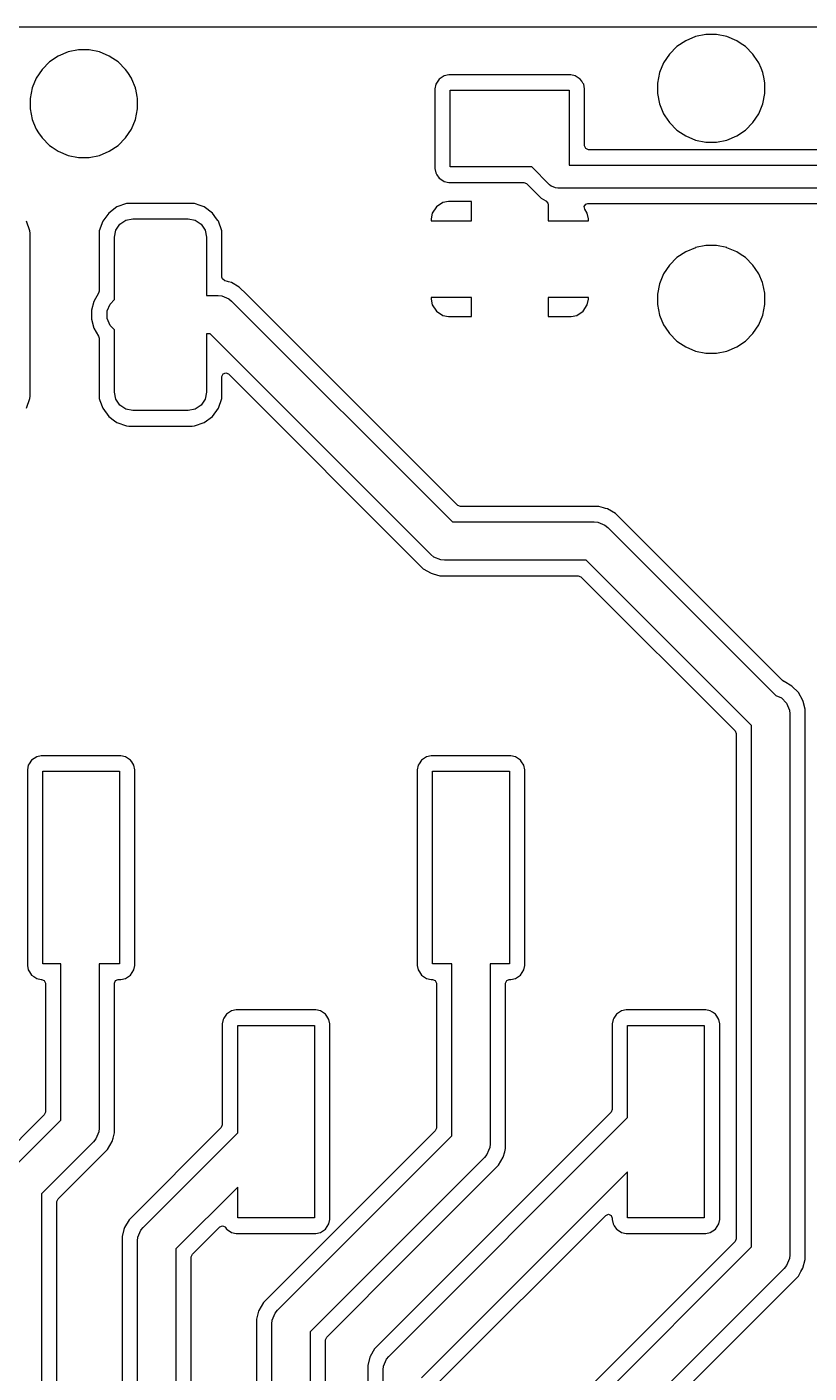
# Model space of a CAD drawing. Extents: x 187.8 to 222.7, y -115.5 to -55.
# Drawn here: x 204.51 to 214.7, y -72.59 to -55.05 of the extents above; entities that cross this region are included whole.
import ezdxf

# ---------------------------------------------------------------- set-up
doc = ezdxf.new("R2010")
doc.units = 0
doc.layers.add('BLACK', color=7, linetype='CONTINUOUS')

msp = doc.modelspace()

# ---------------------------------------------------------------- linework, layer by layer
at = {"layer": 'BLACK', "linetype": 'CONTINUOUS'}
for p, q in [((190.270296, -55.05), (220.13655, -55.05)), ((213.093192, -55.229223), (212.97846, -55.305883)), ((213.22067, -55.17642), (213.093192, -55.229223)), ((213.220681, -55.176417), (213.22067, -55.17642)), ((213.356001, -55.1495), (213.220681, -55.176417)), ((213.356007, -55.1495), (213.356001, -55.1495)), ((213.493993, -55.1495), (213.356007, -55.1495)), ((213.493998, -55.1495), (213.493993, -55.1495)), ((213.629318, -55.176417), (213.493998, -55.1495)), ((213.629329, -55.17642), (213.629318, -55.176417)), ((213.756807, -55.229223), (213.629329, -55.17642)), ((213.756808, -55.229223), (213.756807, -55.229223)), ((213.756811, -55.229225), (213.756808, -55.229223)), ((213.803074, -55.260137), (213.756811, -55.229225)), ((204.918192, -55.429223), (204.80346, -55.505883)), ((205.04567, -55.37642), (204.918192, -55.429223)), ((205.045681, -55.376417), (205.04567, -55.37642)), ((205.181001, -55.3495), (205.045681, -55.376417)), ((205.181007, -55.3495), (205.181001, -55.3495)), ((205.318993, -55.3495), (205.181007, -55.3495)), ((205.318998, -55.3495), (205.318993, -55.3495)), ((205.454318, -55.376417), (205.318998, -55.3495)), ((205.454329, -55.37642), (205.454318, -55.376417)), ((205.581807, -55.429223), (205.454329, -55.37642)), ((205.581808, -55.429223), (205.581807, -55.429223)), ((205.581811, -55.429225), (205.581808, -55.429223)), ((205.628074, -55.460137), (205.581811, -55.429225)), ((212.880883, -55.40346), (212.804223, -55.518192)), ((212.97846, -55.305883), (212.880883, -55.40346)), ((213.871539, -55.305883), (213.803074, -55.260137)), ((213.969116, -55.40346), (213.871539, -55.305883)), ((213.98633, -55.429223), (213.969116, -55.40346)), ((214.045775, -55.518189), (213.98633, -55.429223)), ((204.705883, -55.60346), (204.629223, -55.718192)), ((204.80346, -55.505883), (204.705883, -55.60346)), ((205.696539, -55.505883), (205.628074, -55.460137)), ((205.794116, -55.60346), (205.696539, -55.505883)), ((205.822319, -55.64567), (205.794116, -55.60346)), ((212.804223, -55.518192), (212.75142, -55.64567)), ((214.075317, -55.589511), (214.045775, -55.518189)), ((214.098579, -55.64567), (214.075317, -55.589511)), ((204.629223, -55.718192), (204.57642, -55.84567)), ((205.870775, -55.718189), (205.822319, -55.64567)), ((205.875852, -55.730447), (205.870775, -55.718189)), ((205.923579, -55.84567), (205.875852, -55.730447)), ((209.880447, -55.730447), (209.846669, -55.781001)), ((209.946769, -55.686133), (209.880447, -55.730447)), ((210.005252, -55.6745), (209.946769, -55.686133)), ((211.594748, -55.6745), (210.005252, -55.6745)), ((211.653231, -55.686133), (211.594748, -55.6745)), ((211.679795, -55.703882), (211.653231, -55.686133)), ((211.719552, -55.730447), (211.679795, -55.703882)), ((211.737301, -55.757012), (211.719552, -55.730447)), ((211.753331, -55.781001), (211.737301, -55.757012)), ((212.751417, -55.645681), (212.7245, -55.781001)), ((212.75142, -55.64567), (212.751417, -55.645681)), ((214.098582, -55.645681), (214.098579, -55.64567)), ((214.114543, -55.725921), (214.098582, -55.645681)), ((214.1255, -55.781007), (214.114543, -55.725921)), ((204.576417, -55.845681), (204.5495, -55.981001)), ((204.57642, -55.84567), (204.576417, -55.845681)), ((205.923582, -55.845679), (205.923579, -55.84567)), ((205.925486, -55.855252), (205.923582, -55.845679)), ((205.926909, -55.862404), (205.925486, -55.855252)), ((205.945367, -55.9552), (205.926909, -55.862404)), ((205.9505, -55.981007), (205.945367, -55.9552)), ((209.836133, -55.796769), (209.8245, -55.855252)), ((209.8245, -55.855252), (209.8245, -56.894748)), ((209.846669, -55.781001), (209.836133, -55.796769)), ((210.025, -56.875), (210.025, -55.875)), ((210.025, -55.875), (211.575, -55.875)), ((211.575, -55.875), (211.575, -56.85)), ((211.763867, -55.796769), (211.753331, -55.781001)), ((211.7755, -55.855252), (211.763867, -55.796769)), ((211.7755, -55.855255), (211.7755, -55.855252)), ((211.7755, -56.6005), (211.7755, -55.855255)), ((212.7245, -55.781001), (212.7245, -55.918998)), ((212.7245, -55.918998), (212.751417, -56.054318)), ((214.09858, -56.054328), (214.1255, -55.918993)), ((214.1255, -55.918993), (214.1255, -55.781007)), ((204.5495, -55.981001), (204.5495, -56.118998)), ((204.5495, -56.118998), (204.576417, -56.254318)), ((205.92358, -56.254328), (205.9505, -56.118993)), ((205.9505, -56.118993), (205.9505, -55.981007)), ((212.751417, -56.054318), (212.75142, -56.054328)), ((212.75142, -56.054328), (212.804225, -56.181811)), ((214.045775, -56.181811), (214.09858, -56.054328)), ((204.576417, -56.254318), (204.57642, -56.254329)), ((204.57642, -56.254329), (204.625543, -56.372923)), ((205.870775, -56.381811), (205.92358, -56.254328)), ((212.804225, -56.181811), (212.820932, -56.206815)), ((212.820932, -56.206815), (212.880883, -56.296539)), ((212.880883, -56.296539), (212.97846, -56.394116)), ((213.871542, -56.394114), (213.969114, -56.296542)), ((213.969114, -56.296542), (214.045775, -56.181811)), ((204.625543, -56.372923), (204.629225, -56.381811)), ((204.629225, -56.381811), (204.660137, -56.428074)), ((204.660137, -56.428074), (204.705883, -56.496539)), ((205.794114, -56.496542), (205.870775, -56.381811)), ((212.97846, -56.394116), (213.024102, -56.424613)), ((213.024102, -56.424613), (213.093189, -56.470775)), ((213.093189, -56.470775), (213.220672, -56.52358)), ((213.629328, -56.52358), (213.756811, -56.470775)), ((213.756811, -56.470775), (213.871542, -56.394114)), ((204.705883, -56.496539), (204.80346, -56.594116)), ((204.80346, -56.594116), (204.838682, -56.61765)), ((204.838682, -56.61765), (204.918189, -56.670775)), ((205.581811, -56.670775), (205.696542, -56.594114)), ((205.696542, -56.594114), (205.794114, -56.496542)), ((211.789852, -56.635148), (211.7755, -56.6005)), ((211.8245, -56.6495), (211.789852, -56.635148)), ((215.0255, -56.6495), (211.8245, -56.6495)), ((213.220672, -56.52358), (213.220678, -56.523581)), ((213.220678, -56.523581), (213.220681, -56.523582)), ((213.220681, -56.523582), (213.356001, -56.550499)), ((213.356001, -56.550499), (213.356007, -56.5505)), ((213.356007, -56.5505), (213.493993, -56.5505)), ((213.493993, -56.5505), (213.629328, -56.52358)), ((204.918189, -56.670775), (205.045672, -56.72358)), ((205.045672, -56.72358), (205.045678, -56.723581)), ((205.045678, -56.723581), (205.045681, -56.723582)), ((205.045681, -56.723582), (205.181001, -56.750499)), ((205.181001, -56.750499), (205.181007, -56.7505)), ((205.181007, -56.7505), (205.318993, -56.7505)), ((205.318993, -56.7505), (205.454328, -56.72358)), ((205.454328, -56.72358), (205.581811, -56.670775)), ((209.8245, -56.894748), (209.836133, -56.953231)), ((209.836133, -56.953231), (209.851423, -56.976114)), ((209.851423, -56.976114), (209.880447, -57.019552)), ((211.087868, -56.875), (210.025, -56.875)), ((211.318934, -57.106066), (211.087868, -56.875)), ((211.575, -56.85), (215.275, -56.85)), ((209.880447, -57.019552), (209.902689, -57.034413)), ((209.902689, -57.034413), (209.946769, -57.063867)), ((209.946769, -57.063867), (210.005252, -57.0755)), ((210.005252, -57.0755), (210.984522, -57.0755)), ((210.984522, -57.0755), (211.01917, -57.089852)), ((211.01917, -57.089852), (211.209787, -57.280469)), ((211.341664, -57.124721), (211.318934, -57.106066)), ((211.364061, -57.133997), (211.341664, -57.124721)), ((211.395736, -57.147118), (211.364061, -57.133997)), ((211.425, -57.15), (211.395736, -57.147118)), ((215.425, -57.15), (211.425, -57.15)), ((205.807178, -57.35229), (205.68184, -57.396149)), ((205.807187, -57.352289), (205.807178, -57.35229)), ((205.836922, -57.349501), (205.807187, -57.352289)), ((205.836924, -57.3495), (205.836922, -57.349501)), ((205.836934, -57.3495), (205.836924, -57.3495)), ((206.663066, -57.3495), (205.836934, -57.3495)), ((206.663076, -57.3495), (206.663066, -57.3495)), ((206.663077, -57.349501), (206.663076, -57.3495)), ((206.692812, -57.352289), (206.663077, -57.349501)), ((206.692821, -57.35229), (206.692812, -57.352289)), ((206.766002, -57.377898), (206.692821, -57.35229)), ((209.927457, -57.339503), (209.844759, -57.394759)), ((210.00037, -57.325), (209.927457, -57.339503)), ((210.3, -57.325), (210.00037, -57.325)), ((210.3, -57.575), (210.3, -57.325)), ((211.209787, -57.280469), (211.268879, -57.314586)), ((211.268879, -57.314586), (211.275498, -57.318407)), ((211.275498, -57.318407), (211.298329, -57.348157)), ((211.298329, -57.348157), (211.3, -57.360843)), ((211.769281, -57.38994), (211.790116, -57.358758)), ((211.790116, -57.358758), (211.817339, -57.3505)), ((211.817339, -57.3505), (215.032661, -57.3505)), ((205.575, -57.475), (205.496149, -57.58184)), ((205.68184, -57.396149), (205.575, -57.475)), ((206.818157, -57.396148), (206.766002, -57.377898)), ((206.818159, -57.396149), (206.818157, -57.396148)), ((206.924999, -57.475), (206.818159, -57.396149)), ((206.980624, -57.55037), (206.924999, -57.475)), ((209.789503, -57.477457), (209.775, -57.55037)), ((209.844759, -57.394759), (209.789503, -57.477457)), ((211.3, -57.360843), (211.3, -57.575)), ((211.776597, -57.426723), (211.769281, -57.38994)), ((211.810496, -57.477457), (211.776597, -57.426723)), ((211.824999, -57.55037), (211.810496, -57.477457)), ((204.54771, -57.707181), (204.503852, -57.581843)), ((204.5505, -57.736934), (204.54771, -57.707181)), ((205.452289, -57.707187), (205.449501, -57.736922)), ((205.45229, -57.707178), (205.452289, -57.707187)), ((205.496149, -57.58184), (205.45229, -57.707178)), ((205.65, -57.79), (205.668269, -57.698156)), ((205.668269, -57.698156), (205.720294, -57.620294)), ((205.720294, -57.620294), (205.798156, -57.568269)), ((205.798156, -57.568269), (205.89, -57.55)), ((205.89, -57.55), (206.61, -57.55)), ((206.61, -57.55), (206.701844, -57.568269)), ((206.701844, -57.568269), (206.779706, -57.620294)), ((206.779706, -57.620294), (206.831731, -57.698156)), ((206.831731, -57.698156), (206.85, -57.79)), ((206.99533, -57.570296), (206.980624, -57.55037)), ((207.003852, -57.581843), (206.99533, -57.570296)), ((207.04771, -57.707181), (207.003852, -57.581843)), ((207.0505, -57.736934), (207.04771, -57.707181)), ((209.775, -57.55037), (209.775, -57.575)), ((209.775, -57.575), (210.3, -57.575)), ((211.3, -57.575), (211.825, -57.575)), ((211.825, -57.550376), (211.824999, -57.55037)), ((211.825, -57.575), (211.825, -57.550376)), ((204.5505, -59.863066), (204.5505, -57.736934)), ((205.449501, -57.736922), (205.4495, -57.736943)), ((205.4495, -57.736943), (205.4495, -58.493736)), ((205.65, -58.60324), (205.65, -57.79)), ((206.85, -57.79), (206.85, -58.55)), ((207.0505, -57.736943), (207.0505, -57.736934)), ((207.0505, -58.30954), (207.0505, -57.736943)), ((212.97846, -58.055883), (212.880883, -58.15346)), ((213.093192, -57.979223), (212.97846, -58.055883)), ((213.22067, -57.92642), (213.093192, -57.979223)), ((213.220681, -57.926417), (213.22067, -57.92642)), ((213.356001, -57.8995), (213.220681, -57.926417)), ((213.356007, -57.8995), (213.356001, -57.8995)), ((213.493993, -57.8995), (213.356007, -57.8995)), ((213.493998, -57.8995), (213.493993, -57.8995)), ((213.629318, -57.926417), (213.493998, -57.8995)), ((213.629329, -57.92642), (213.629318, -57.926417)), ((213.756807, -57.979223), (213.629329, -57.92642)), ((213.756808, -57.979223), (213.756807, -57.979223)), ((213.756811, -57.979225), (213.756808, -57.979223)), ((213.803074, -58.010137), (213.756811, -57.979225)), ((213.871539, -58.055883), (213.803074, -58.010137)), ((213.969116, -58.15346), (213.871539, -58.055883)), ((212.880883, -58.15346), (212.804223, -58.268192)), ((213.999613, -58.199102), (213.969116, -58.15346)), ((214.045775, -58.268189), (213.999613, -58.199102)), ((207.057064, -58.334039), (207.0505, -58.30954)), ((207.086817, -58.35687), (207.057064, -58.334039)), ((207.12333, -58.366654), (207.086817, -58.35687)), ((207.135065, -58.369799), (207.12333, -58.366654)), ((207.173887, -58.380201), (207.135065, -58.369799)), ((207.17389, -58.380202), (207.173887, -58.380201)), ((207.276614, -58.439511), (207.17389, -58.380202)), ((212.751417, -58.395681), (212.7245, -58.531001)), ((212.75142, -58.39567), (212.751417, -58.395681)), ((212.804223, -58.268192), (212.75142, -58.39567)), ((214.092172, -58.380201), (214.045775, -58.268189)), ((214.098579, -58.39567), (214.092172, -58.380201)), ((214.098582, -58.395681), (214.098579, -58.39567)), ((214.12336, -58.52025), (214.098582, -58.395681)), ((205.441117, -58.520606), (205.380201, -58.626112)), ((205.4495, -58.493736), (205.440501, -58.52025)), ((205.440501, -58.52025), (205.441117, -58.520606)), ((206.85, -58.55), (207, -58.55)), ((207, -58.55), (207.048773, -58.554804)), ((207.048773, -58.554804), (207.138893, -58.592133)), ((207.368104, -58.531001), (207.276614, -58.439511)), ((207.436732, -58.599629), (207.368104, -58.531001)), ((210.3, -58.575), (209.775, -58.575)), ((209.775, -58.575), (209.775, -58.599629)), ((210.3, -58.825), (210.3, -58.575)), ((211.825, -58.575), (211.3, -58.575)), ((211.3, -58.575), (211.3, -58.825)), ((211.825, -58.599624), (211.825, -58.575)), ((212.7245, -58.531001), (212.7245, -58.668998)), ((214.1255, -58.531007), (214.12336, -58.52025)), ((214.1255, -58.599629), (214.1255, -58.531007)), ((205.3802, -58.626115), (205.3495, -58.740688)), ((205.3495, -58.740688), (205.3495, -58.859311)), ((205.380201, -58.626112), (205.3802, -58.626115)), ((205.554804, -58.751227), (205.592133, -58.661107)), ((205.554804, -58.848773), (205.554804, -58.751227)), ((205.592133, -58.661107), (205.65, -58.60324)), ((207.138893, -58.592133), (207.138897, -58.592137)), ((207.138897, -58.592137), (207.176777, -58.623223)), ((207.176777, -58.623223), (210.053554, -61.5)), ((210.122251, -61.285148), (207.436732, -58.599629)), ((209.775, -58.599629), (209.789503, -58.672542)), ((209.789503, -58.672542), (209.844759, -58.75524)), ((209.844759, -58.75524), (209.927457, -58.810496)), ((211.672542, -58.810496), (211.75524, -58.75524)), ((211.75524, -58.75524), (211.810496, -58.672542)), ((211.810496, -58.672542), (211.824999, -58.599629)), ((211.824999, -58.599629), (211.825, -58.599624)), ((212.7245, -58.668998), (212.751417, -58.804318)), ((214.09858, -58.804328), (214.1255, -58.668993)), ((214.1255, -58.668993), (214.1255, -58.599629)), ((205.3495, -58.859311), (205.3802, -58.973884)), ((205.592133, -58.938893), (205.554804, -58.848773)), ((209.927457, -58.810496), (210.00037, -58.824999)), ((210.00037, -58.824999), (210.000376, -58.825)), ((210.000376, -58.825), (210.3, -58.825)), ((211.3, -58.825), (211.599624, -58.825)), ((211.599624, -58.825), (211.599629, -58.824999)), ((211.599629, -58.824999), (211.672542, -58.810496)), ((212.751417, -58.804318), (212.75142, -58.804329)), ((212.75142, -58.804329), (212.804223, -58.931807)), ((212.804223, -58.931807), (212.804225, -58.931811)), ((212.804225, -58.931811), (212.824582, -58.962277)), ((213.969114, -59.046542), (214.045775, -58.931811)), ((214.045775, -58.931811), (214.09858, -58.804328)), ((205.3802, -58.973884), (205.380201, -58.973887)), ((205.380201, -58.973887), (205.441117, -59.079394)), ((205.441117, -59.079394), (205.440499, -59.07975)), ((205.440499, -59.07975), (205.4495, -59.106263)), ((205.4495, -59.106263), (205.4495, -59.863056)), ((205.65, -58.99676), (205.592133, -58.938893)), ((205.65, -59.81), (205.65, -58.99676)), ((206.896446, -59.05), (206.85, -59.05)), ((206.85, -59.05), (206.85, -59.81)), ((209.773223, -61.926777), (206.896446, -59.05)), ((212.824582, -58.962277), (212.880883, -59.046539)), ((212.880883, -59.046539), (212.97846, -59.144116)), ((213.871542, -59.144114), (213.969114, -59.046542)), ((212.97846, -59.144116), (213.024102, -59.174613)), ((213.024102, -59.174613), (213.093189, -59.220775)), ((213.093189, -59.220775), (213.220672, -59.27358)), ((213.220672, -59.27358), (213.220678, -59.273581)), ((213.220678, -59.273581), (213.220681, -59.273582)), ((213.220681, -59.273582), (213.356001, -59.300499)), ((213.493993, -59.3005), (213.629328, -59.27358)), ((213.629328, -59.27358), (213.756811, -59.220775)), ((213.756811, -59.220775), (213.871542, -59.144114)), ((213.356001, -59.300499), (213.356007, -59.3005)), ((213.356007, -59.3005), (213.493993, -59.3005)), ((207.0505, -59.605899), (207.064852, -59.571251)), ((207.0505, -59.863066), (207.0505, -59.605899)), ((207.064852, -59.571251), (207.0995, -59.556899)), ((207.0995, -59.556899), (207.134148, -59.571251)), ((207.134148, -59.571251), (209.673386, -62.110489)), ((205.668269, -59.901844), (205.65, -59.81)), ((206.85, -59.81), (206.831731, -59.901844)), ((204.503852, -60.018157), (204.54771, -59.892819)), ((204.54771, -59.892819), (204.5505, -59.863066)), ((205.4495, -59.863056), (205.449501, -59.863077)), ((205.449501, -59.863077), (205.452289, -59.892812)), ((205.452289, -59.892812), (205.45229, -59.892821)), ((205.45229, -59.892821), (205.461167, -59.918189)), ((205.461167, -59.918189), (205.496148, -60.018157)), ((205.720294, -59.979706), (205.668269, -59.901844)), ((205.798156, -60.031731), (205.720294, -59.979706)), ((206.779706, -59.979706), (206.701844, -60.031731)), ((206.831731, -59.901844), (206.779706, -59.979706)), ((207.003852, -60.018157), (207.04771, -59.892819)), ((207.04771, -59.892819), (207.0505, -59.863066)), ((205.496148, -60.018157), (205.496149, -60.018159)), ((205.496149, -60.018159), (205.496148, -60.018159)), ((205.496148, -60.018159), (205.575, -60.124999)), ((205.575, -60.124999), (205.650881, -60.181001)), ((205.89, -60.05), (205.798156, -60.031731)), ((206.61, -60.05), (205.89, -60.05)), ((206.701844, -60.031731), (206.61, -60.05)), ((206.818157, -60.203852), (206.924999, -60.124999)), ((206.924999, -60.124999), (207.003852, -60.018157)), ((205.650881, -60.181001), (205.681843, -60.203852)), ((205.681843, -60.203852), (205.807181, -60.24771)), ((205.807181, -60.24771), (205.836934, -60.2505)), ((205.836934, -60.2505), (205.836944, -60.2505)), ((205.836944, -60.2505), (206.663056, -60.2505)), ((206.663056, -60.2505), (206.663066, -60.2505)), ((206.663066, -60.2505), (206.692819, -60.24771)), ((206.692819, -60.24771), (206.818157, -60.203852)), ((210.156899, -61.2995), (210.122251, -61.285148)), ((211.959309, -61.2995), (210.156899, -61.2995)), ((211.959311, -61.2995), (211.959309, -61.2995)), ((212.019551, -61.315642), (211.959311, -61.2995)), ((212.049673, -61.323713), (212.019551, -61.315642)), ((212.073886, -61.3302), (212.049673, -61.323713)), ((212.073888, -61.330201), (212.073886, -61.3302)), ((212.176614, -61.389511), (212.073888, -61.330201)), ((214.355757, -63.568654), (212.176614, -61.389511)), ((210.053554, -61.5), (211.9, -61.5)), ((211.9, -61.5), (211.948773, -61.504804)), ((211.948773, -61.504804), (212.038893, -61.542133)), ((212.038893, -61.542133), (212.038897, -61.542137)), ((212.038897, -61.542137), (212.076777, -61.573223)), ((212.076777, -61.573223), (214.265135, -63.761581)), ((209.811102, -61.957862), (209.773223, -61.926777)), ((209.811107, -61.957867), (209.811102, -61.957862)), ((209.901227, -61.995196), (209.811107, -61.957867)), ((209.95, -62), (209.901227, -61.995196)), ((211.796446, -62), (209.95, -62)), ((213.95, -64.153554), (211.796446, -62)), ((209.673386, -62.110489), (209.776113, -62.169799)), ((209.776113, -62.169799), (209.800326, -62.176286)), ((209.800326, -62.176286), (209.845508, -62.188393)), ((209.845508, -62.188393), (209.890689, -62.2005)), ((209.890689, -62.2005), (209.890691, -62.2005)), ((209.890691, -62.2005), (211.693101, -62.2005)), ((211.693101, -62.2005), (211.727749, -62.214852)), ((211.727749, -62.214852), (213.735148, -64.222251)), ((214.371653, -63.579276), (214.355757, -63.568654)), ((214.373888, -63.580201), (214.371653, -63.579276)), ((214.476613, -63.639511), (214.373888, -63.580201)), ((214.560489, -63.723387), (214.476613, -63.639511)), ((214.265135, -63.761581), (214.338893, -63.792133)), ((214.338893, -63.792133), (214.407867, -63.861107)), ((214.619799, -63.826114), (214.560489, -63.723387)), ((214.623216, -63.838866), (214.619799, -63.826114)), ((214.6505, -63.940688), (214.623216, -63.838866)), ((214.407867, -63.861107), (214.445196, -63.951227)), ((214.445196, -63.951227), (214.45, -64)), ((214.45, -64), (214.45, -64.05)), ((214.6505, -71.109312), (214.6505, -63.940688)), ((213.95, -70.946446), (213.95, -64.153554)), ((214.45, -64.05), (214.45, -71.05)), ((213.735148, -64.222251), (213.7495, -64.256899)), ((213.7495, -64.256899), (213.7495, -70.843101)), ((204.695252, -64.5495), (204.636769, -64.561133)), ((205.734748, -64.5495), (204.695252, -64.5495)), ((205.793231, -64.561133), (205.734748, -64.5495)), ((209.775252, -64.5495), (209.716769, -64.561133)), ((210.814748, -64.5495), (209.775252, -64.5495)), ((210.873231, -64.561133), (210.814748, -64.5495)), ((204.526133, -64.671769), (204.5145, -64.730252)), ((204.539037, -64.652457), (204.526133, -64.671769)), ((204.570447, -64.605447), (204.539037, -64.652457)), ((204.636769, -64.561133), (204.570447, -64.605447)), ((205.819795, -64.578882), (205.793231, -64.561133)), ((205.859552, -64.605447), (205.819795, -64.578882)), ((205.874453, -64.627749), (205.859552, -64.605447)), ((205.903867, -64.671769), (205.874453, -64.627749)), ((205.9155, -64.730252), (205.903867, -64.671769)), ((209.606133, -64.671769), (209.5945, -64.730252)), ((209.619037, -64.652457), (209.606133, -64.671769)), ((209.650447, -64.605447), (209.619037, -64.652457)), ((209.716769, -64.561133), (209.650447, -64.605447)), ((210.899795, -64.578882), (210.873231, -64.561133)), ((210.939552, -64.605447), (210.899795, -64.578882)), ((210.954453, -64.627749), (210.939552, -64.605447)), ((210.983867, -64.671769), (210.954453, -64.627749)), ((210.9955, -64.730252), (210.983867, -64.671769)), ((204.5145, -64.730252), (204.5145, -67.279748)), ((204.715, -67.26), (204.715, -64.75)), ((204.715, -64.75), (205.715, -64.75)), ((205.715, -64.75), (205.715, -67.26)), ((205.9155, -67.279748), (205.9155, -64.730252)), ((209.5945, -64.730252), (209.5945, -67.279748)), ((209.795, -67.26), (209.795, -64.75)), ((209.795, -64.75), (210.795, -64.75)), ((210.795, -64.75), (210.795, -67.26)), ((210.9955, -67.279748), (210.9955, -64.730252)), ((204.5145, -67.279748), (204.526133, -67.338231)), ((204.526133, -67.338231), (204.543882, -67.364795)), ((204.95, -67.26), (204.715, -67.26)), ((204.95, -69.296446), (204.95, -67.26)), ((205.715, -67.26), (205.45, -67.26)), ((205.45, -67.26), (205.45, -69.4)), ((205.859552, -67.404552), (205.903867, -67.338231)), ((205.903867, -67.338231), (205.9155, -67.279748)), ((209.5945, -67.279748), (209.606133, -67.338231)), ((209.606133, -67.338231), (209.623882, -67.364795)), ((210.045, -67.26), (209.795, -67.26)), ((210.045, -69.501446), (210.045, -67.26)), ((210.795, -67.26), (210.545, -67.26)), ((210.545, -67.26), (210.545, -69.605)), ((210.939552, -67.404552), (210.983867, -67.338231)), ((210.983867, -67.338231), (210.9955, -67.279748)), ((204.543882, -67.364795), (204.570447, -67.404552)), ((204.570447, -67.404552), (204.597012, -67.422301)), ((204.597012, -67.422301), (204.636769, -67.448867)), ((204.636769, -67.448867), (204.695252, -67.4605)), ((204.695252, -67.4605), (204.7005, -67.4605)), ((204.7005, -67.4605), (204.735148, -67.474852)), ((204.735148, -67.474852), (204.7495, -67.5095)), ((204.7495, -67.5095), (204.7495, -69.193101)), ((205.6505, -67.5095), (205.664852, -67.474852)), ((205.6505, -69.459309), (205.6505, -67.5095)), ((205.664852, -67.474852), (205.6995, -67.4605)), ((205.6995, -67.4605), (205.734745, -67.4605)), ((205.734745, -67.4605), (205.734748, -67.4605)), ((205.734748, -67.4605), (205.793231, -67.448867)), ((205.793231, -67.448867), (205.859552, -67.404552)), ((209.623882, -67.364795), (209.650447, -67.404552)), ((209.650447, -67.404552), (209.677012, -67.422301)), ((209.677012, -67.422301), (209.716769, -67.448867)), ((209.716769, -67.448867), (209.775252, -67.4605)), ((209.775252, -67.4605), (209.7955, -67.4605)), ((209.7955, -67.4605), (209.830148, -67.474852)), ((209.830148, -67.474852), (209.8445, -67.5095)), ((209.8445, -67.5095), (209.8445, -69.3981)), ((210.7455, -67.5095), (210.759852, -67.474852)), ((210.7455, -69.664309), (210.7455, -67.5095)), ((210.759852, -67.474852), (210.7945, -67.4605)), ((210.7945, -67.4605), (210.814745, -67.4605)), ((210.814745, -67.4605), (210.814748, -67.4605)), ((210.814748, -67.4605), (210.873231, -67.448867)), ((210.873231, -67.448867), (210.939552, -67.404552)), ((207.176769, -67.871133), (207.110447, -67.915447)), ((207.235252, -67.8595), (207.176769, -67.871133)), ((208.274748, -67.8595), (207.235252, -67.8595)), ((208.333231, -67.871133), (208.274748, -67.8595)), ((208.359795, -67.888882), (208.333231, -67.871133)), ((212.256769, -67.871133), (212.190447, -67.915447)), ((212.315252, -67.8595), (212.256769, -67.871133)), ((213.354748, -67.8595), (212.315252, -67.8595)), ((213.413231, -67.871133), (213.354748, -67.8595)), ((213.439795, -67.888882), (213.413231, -67.871133)), ((207.066133, -67.981769), (207.0545, -68.040252)), ((207.0545, -68.040252), (207.0545, -68.040255)), ((207.0545, -68.040255), (207.0545, -69.358101)), ((207.075382, -67.967927), (207.066133, -67.981769)), ((207.110447, -67.915447), (207.075382, -67.967927)), ((208.399552, -67.915447), (208.359795, -67.888882)), ((208.417301, -67.942012), (208.399552, -67.915447)), ((208.443867, -67.981769), (208.417301, -67.942012)), ((208.4555, -68.040252), (208.443867, -67.981769)), ((208.4555, -70.589748), (208.4555, -68.040252)), ((212.146133, -67.981769), (212.1345, -68.040252)), ((212.1345, -68.040252), (212.1345, -68.040255)), ((212.1345, -68.040255), (212.1345, -69.158101)), ((212.155382, -67.967927), (212.146133, -67.981769)), ((212.190447, -67.915447), (212.155382, -67.967927)), ((213.479552, -67.915447), (213.439795, -67.888882)), ((213.497301, -67.942012), (213.479552, -67.915447)), ((213.523867, -67.981769), (213.497301, -67.942012)), ((213.5355, -68.040252), (213.523867, -67.981769)), ((213.5355, -70.589748), (213.5355, -68.040252)), ((207.255, -69.461446), (207.255, -68.06)), ((207.255, -68.06), (208.255, -68.06)), ((208.255, -68.06), (208.255, -70.57)), ((212.335, -69.261446), (212.335, -68.06)), ((212.335, -68.06), (213.335, -68.06)), ((213.335, -68.06), (213.335, -70.57)), ((204.735148, -69.227749), (204.089512, -69.873385)), ((204.7495, -69.193101), (204.735148, -69.227749)), ((212.120148, -69.192749), (209.039512, -72.273385)), ((209.223223, -72.373223), (212.335, -69.261446)), ((212.1345, -69.158101), (212.120148, -69.192749)), ((204.273223, -69.973223), (204.95, -69.296446)), ((205.445196, -69.448773), (205.407867, -69.538893)), ((205.45, -69.4), (205.445196, -69.448773)), ((205.631003, -69.532073), (205.6505, -69.459309)), ((207.040148, -69.392749), (205.839512, -70.593385)), ((206.023223, -70.693223), (207.255, -69.461446)), ((207.0545, -69.358101), (207.040148, -69.392749)), ((209.830148, -69.432748), (207.589511, -71.673385)), ((209.8445, -69.3981), (209.830148, -69.432748)), ((205.376777, -69.576777), (204.7, -70.253554)), ((205.407862, -69.538897), (205.376777, -69.576777)), ((205.407867, -69.538893), (205.407862, -69.538897)), ((205.560489, -69.676614), (205.619799, -69.573887)), ((205.619799, -69.573887), (205.631003, -69.532073)), ((207.773223, -71.773223), (210.045, -69.501446)), ((210.545, -69.605), (210.540196, -69.653773)), ((204.914852, -70.322251), (205.560488, -69.676615)), ((205.560488, -69.676615), (205.560489, -69.676614)), ((210.471777, -69.781777), (208.2, -72.053554)), ((210.502868, -69.743892), (210.471777, -69.781777)), ((210.524734, -69.691101), (210.502868, -69.743892)), ((210.540196, -69.653773), (210.524734, -69.691101)), ((210.65549, -69.881614), (210.714799, -69.778887)), ((210.714799, -69.778887), (210.734205, -69.706462)), ((210.734205, -69.706462), (210.7455, -69.664309)), ((209.494853, -71.04225), (210.65549, -69.881614)), ((212.335, -69.968554), (209.65, -72.653554)), ((212.335, -70.57), (212.335, -69.968554)), ((204.7, -70.253554), (204.7, -89.9)), ((204.9005, -70.356899), (204.914852, -70.322251)), ((207.255, -70.168554), (206.45, -70.973554)), ((207.255, -70.57), (207.255, -70.168554)), ((204.9005, -89.95931), (204.9005, -70.356899)), ((205.839511, -70.593385), (205.780201, -70.69611)), ((205.839512, -70.593385), (205.839511, -70.593385)), ((206.664851, -71.042251), (207.021006, -70.686095)), ((207.021006, -70.686095), (207.055653, -70.671744)), ((207.055653, -70.671744), (207.090301, -70.686096)), ((207.090301, -70.686096), (207.096395, -70.693521)), ((208.255, -70.57), (207.255, -70.57)), ((208.399552, -70.714552), (208.443867, -70.648231)), ((208.443867, -70.648231), (208.4555, -70.589748)), ((209.864852, -72.722251), (212.050852, -70.536251)), ((212.050852, -70.536251), (212.0855, -70.521899)), ((212.0855, -70.521899), (212.120148, -70.536251)), ((212.120148, -70.536251), (212.1345, -70.570899)), ((212.1345, -70.570899), (212.1345, -70.589748)), ((212.1345, -70.589748), (212.146133, -70.648231)), ((212.146133, -70.648231), (212.161844, -70.671744)), ((212.161844, -70.671744), (212.190447, -70.714552)), ((213.335, -70.57), (212.335, -70.57)), ((213.479552, -70.714552), (213.523867, -70.648231)), ((213.523867, -70.648231), (213.5355, -70.589748)), ((205.773713, -70.720326), (205.7495, -70.810688)), ((205.7495, -70.810688), (205.7495, -90.9431)), ((205.780199, -70.696115), (205.773713, -70.720326)), ((205.780201, -70.69611), (205.780199, -70.696115)), ((205.95, -70.87), (205.954804, -70.821227)), ((205.954804, -70.821227), (205.992133, -70.731107)), ((205.992133, -70.731107), (205.992137, -70.731102)), ((205.992137, -70.731102), (206.023223, -70.693223)), ((207.096395, -70.693521), (207.110447, -70.714552)), ((207.110447, -70.714552), (207.119089, -70.720326)), ((207.119089, -70.720326), (207.176769, -70.758867)), ((207.176769, -70.758867), (207.235252, -70.7705)), ((207.235252, -70.7705), (207.235255, -70.7705)), ((207.235255, -70.7705), (208.274745, -70.7705)), ((208.274745, -70.7705), (208.274748, -70.7705)), ((208.274748, -70.7705), (208.333231, -70.758867)), ((208.333231, -70.758867), (208.399552, -70.714552)), ((212.190447, -70.714552), (212.199089, -70.720326)), ((212.199089, -70.720326), (212.256769, -70.758867)), ((212.256769, -70.758867), (212.315252, -70.7705)), ((212.315252, -70.7705), (212.315255, -70.7705)), ((212.315255, -70.7705), (213.354745, -70.7705)), ((213.354745, -70.7705), (213.354748, -70.7705)), ((213.354748, -70.7705), (213.413231, -70.758867)), ((213.413231, -70.758867), (213.479552, -70.714552)), ((213.7495, -70.843101), (213.735148, -70.877749)), ((205.95, -91.046446), (205.95, -70.87)), ((206.45, -70.973554), (206.45, -91.15)), ((213.735148, -70.877749), (210.339512, -74.273385)), ((210.523223, -74.373223), (213.95, -70.946446)), ((206.6505, -71.076898), (206.664851, -71.042251)), ((206.6505, -91.209309), (206.6505, -71.076898)), ((208.414852, -72.122251), (209.494853, -71.04225)), ((214.407862, -71.188897), (214.376776, -71.226777)), ((214.407867, -71.188893), (214.407862, -71.188897)), ((214.445196, -71.098773), (214.407867, -71.188893)), ((214.45, -71.05), (214.445196, -71.098773)), ((214.619799, -71.223886), (214.650499, -71.109312)), ((214.650499, -71.109312), (214.6505, -71.109312)), ((214.376776, -71.226777), (210.95, -74.653553)), ((212.762103, -73.125), (214.560489, -71.326614)), ((214.560489, -71.326614), (214.594731, -71.267304)), ((214.594731, -71.267304), (214.619799, -71.223886)), ((207.589511, -71.673385), (207.530201, -71.776111)), ((207.528531, -71.782346), (207.4995, -71.890688)), ((207.4995, -71.890688), (207.4995, -92.343101)), ((207.528532, -71.782343), (207.528531, -71.782342)), ((207.528531, -71.782342), (207.528531, -71.782346)), ((207.530201, -71.776111), (207.528532, -71.782343)), ((207.7, -71.95), (207.704804, -71.901227)), ((207.704804, -71.901227), (207.742133, -71.811107)), ((207.742133, -71.811107), (207.742137, -71.811102)), ((207.742137, -71.811102), (207.773223, -71.773223)), ((207.7, -92.446446), (207.7, -71.95)), ((208.2, -72.053554), (208.2, -92.55)), ((208.4005, -72.156899), (208.414852, -72.122251)), ((208.4005, -92.609309), (208.4005, -72.156899)), ((208.978531, -72.382346), (208.9495, -72.490688)), ((208.978532, -72.382343), (208.978531, -72.382342)), ((208.978531, -72.382342), (208.978531, -72.382346)), ((208.980201, -72.376111), (208.978532, -72.382343)), ((209.039511, -72.273385), (208.980201, -72.376111)), ((209.039512, -72.273385), (209.039511, -72.273385)), ((209.154804, -72.501227), (209.192133, -72.411107)), ((209.192133, -72.411107), (209.192137, -72.411102)), ((209.192137, -72.411102), (209.223223, -72.373223)), ((208.9495, -72.490688), (208.9495, -93.643101)), ((209.15, -72.55), (209.154804, -72.501227)), ((209.15, -93.746446), (209.15, -72.55))]:
    msp.add_line(p, q, dxfattribs=at)

doc.saveas('drawing.dxf')
